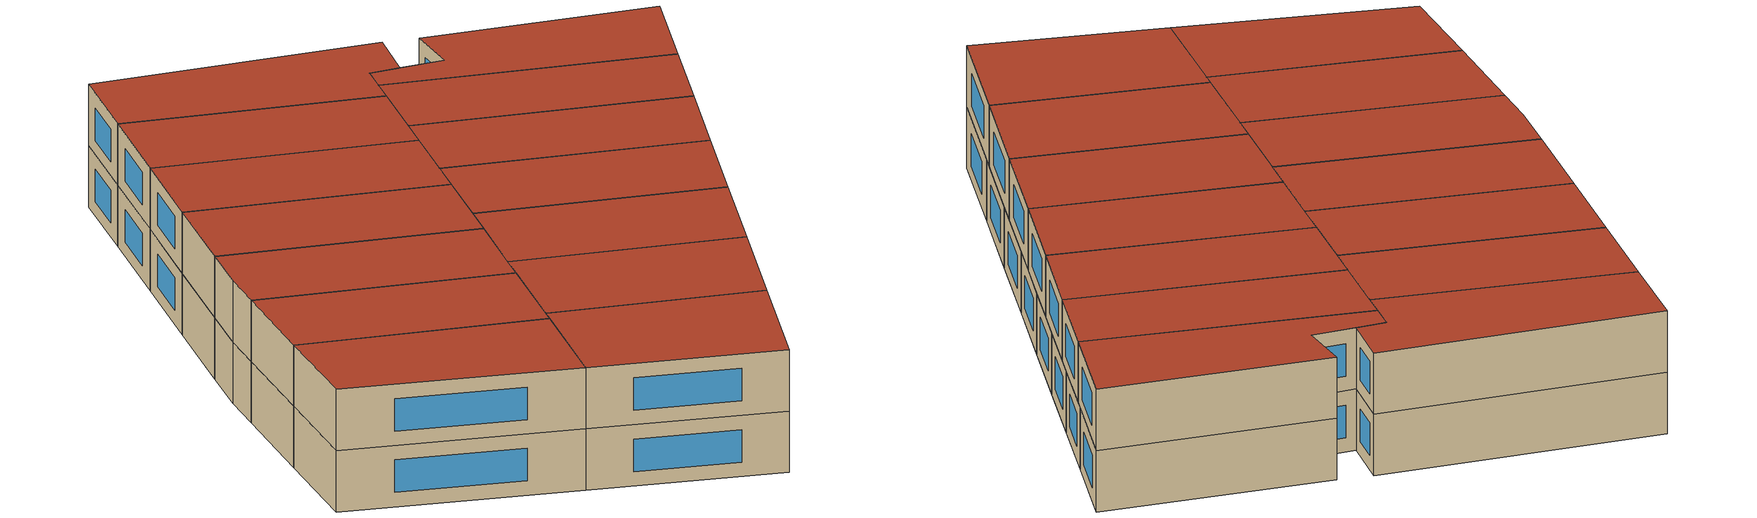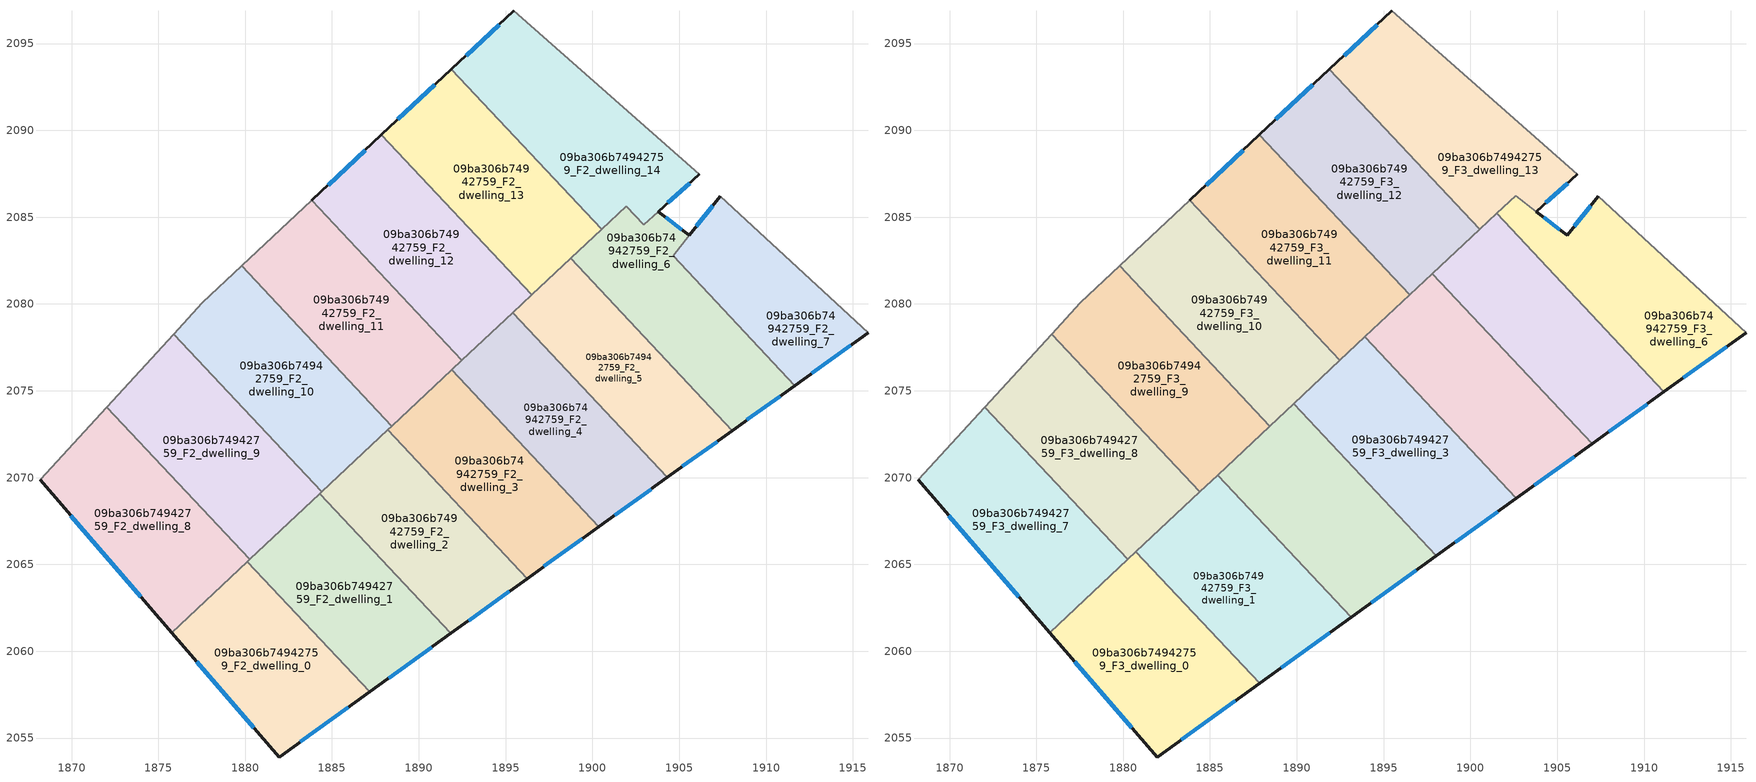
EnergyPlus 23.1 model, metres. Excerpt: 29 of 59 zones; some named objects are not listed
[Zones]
09ba306b74942759_F2_dwelling_0
 floor to 09ba306b74942759_F1_dwelling_0 (EU_floor_Construction): 1880.12,2065.16 1887.16,2057.65 1881.95,2053.9 1875.77,2061.08 z6
 wall outside (EU_wall_Construction): 1875.77,2061.08 1881.95,2053.9 1887.16,2057.65 z6:9
 wall to 09ba306b74942759_F2_dwelling_1 (EU_wall_Construction): 1887.16,2057.65 1880.12,2065.16 z6:9
 wall to 09ba306b74942759_F2_dwelling_8 (EU_wall_Construction): 1880.12,2065.16 1875.77,2061.08 z6:9
 window (EU_Window_Construction): 1883.18,2054.78 1885.94,2056.77 / 1877.22,2059.39 1880.5,2055.58 z6.7:8.3
09ba306b74942759_F2_dwelling_1
 floor to 09ba306b74942759_F1_dwelling_1 (EU_floor_Construction): 1884.3,2069.08 1891.85,2061.03 1887.16,2057.65 1880.12,2065.16 z6
 wall outside (EU_wall_Construction): 1887.16,2057.65 1891.85,2061.03 z6:9
 wall to 09ba306b74942759_F2_dwelling_2 (EU_wall_Construction): 1891.85,2061.03 1884.3,2069.08 z6:9
 wall to 09ba306b74942759_F2_dwelling_9 (EU_wall_Construction): 1884.3,2069.08 1880.25,2065.29 z6:9
 wall to 09ba306b74942759_F2_dwelling_8 (EU_wall_Construction): 1880.26,2065.29 1880.12,2065.16 z6:9
 window (EU_Window_Construction): 1888.26,2058.45 1890.75,2060.24 z6.7:8.3
09ba306b74942759_F2_dwelling_10
 floor to 09ba306b74942759_F1_dwelling_10 (EU_floor_Construction): 1879.8,2082.19 1888.45,2072.97 1884.41,2069.18 1875.89,2078.27 1877.53,2080.06 z6
 wall adiabatic (EU_wall_Construction): 1879.8,2082.19 1877.53,2080.06 1875.89,2078.27 z6:9
 wall to 09ba306b74942759_F2_dwelling_11 (EU_wall_Construction): 1888.45,2072.97 1879.8,2082.19 z6:9
 wall to 09ba306b74942759_F2_dwelling_9 (EU_wall_Construction): 1875.89,2078.27 1884.41,2069.18 z6:9
 wall to 09ba306b74942759_F2_dwelling_2 (EU_wall_Construction): 1884.41,2069.18 1888.21,2072.75 z6:9
 wall to 09ba306b74942759_F2_dwelling_3 (EU_wall_Construction): 1888.21,2072.75 1888.45,2072.97 z6:9
09ba306b74942759_F2_dwelling_11
 floor to 09ba306b74942759_F1_dwelling_11 (EU_floor_Construction): 1883.83,2085.97 1892.47,2076.75 1888.45,2072.97 1879.8,2082.19 z6
 wall to 09ba306b74942759_F2_dwelling_12 (EU_wall_Construction): 1892.47,2076.75 1883.83,2085.97 z6:9
 wall adiabatic (EU_wall_Construction): 1883.83,2085.97 1879.8,2082.19 z6:9
 wall to 09ba306b74942759_F2_dwelling_3 (EU_wall_Construction): 1888.45,2072.97 1891.9,2076.21 z6:9
 wall to 09ba306b74942759_F2_dwelling_4 (EU_wall_Construction): 1891.9,2076.21 1892.47,2076.75 z6:9
09ba306b74942759_F2_dwelling_12
 floor to 09ba306b74942759_F1_dwelling_12 (EU_floor_Construction): 1887.85,2089.74 1896.5,2080.52 1892.47,2076.75 1883.83,2085.97 z6
 wall outside (EU_wall_Construction): 1887.85,2089.74 1883.83,2085.97 z6:9
 wall to 09ba306b74942759_F2_dwelling_13 (EU_wall_Construction): 1896.5,2080.52 1887.85,2089.74 z6:9
 wall to 09ba306b74942759_F2_dwelling_4 (EU_wall_Construction): 1892.47,2076.75 1895.4,2079.5 z6:9
 wall to 09ba306b74942759_F2_dwelling_5 (EU_wall_Construction): 1895.4,2079.5 1896.5,2080.52 z6:9
 window (EU_Window_Construction): 1886.91,2088.86 1884.77,2086.85 z6.7:8.3
09ba306b74942759_F2_dwelling_13
 floor to 09ba306b74942759_F1_dwelling_13 (EU_floor_Construction): 1891.88,2093.52 1900.52,2084.3 1896.5,2080.52 1887.85,2089.74 z6
 wall outside (EU_wall_Construction): 1891.88,2093.52 1887.85,2089.74 z6:9
 wall to 09ba306b74942759_F2_dwelling_14 (EU_wall_Construction): 1900.52,2084.3 1891.88,2093.52 z6:9
 wall to 09ba306b74942759_F2_dwelling_5 (EU_wall_Construction): 1896.5,2080.52 1898.75,2082.64 z6:9
 wall to 09ba306b74942759_F2_dwelling_6 (EU_wall_Construction): 1898.75,2082.64 1900.52,2084.3 z6:9
 window (EU_Window_Construction): 1890.93,2092.63 1888.8,2090.63 z6.7:8.3
09ba306b74942759_F2_dwelling_14
 floor to 09ba306b74942759_F1_dwelling_14 (EU_floor_Construction): 1906.14,2087.46 1902.96,2084.57 1901.96,2085.64 1900.52,2084.3 1891.88,2093.52 1895.47,2096.89 z6
 wall outside (EU_wall_Construction): 1895.47,2096.89 1891.88,2093.52 / 1903.79,2085.33 1906.14,2087.46 z6:9
 wall adiabatic (EU_wall_Construction): 1906.14,2087.46 1895.47,2096.89 z6:9
 wall to 09ba306b74942759_F2_dwelling_6 (EU_wall_Construction): 1900.52,2084.3 1901.96,2085.64 1902.96,2084.57 1903.79,2085.33 z6:9
 window (EU_Window_Construction): 1894.62,2096.1 1892.72,2094.31 / 1904.34,2085.83 1905.59,2086.96 z6.7:8.3
09ba306b74942759_F2_dwelling_2
 floor to 09ba306b74942759_F1_dwelling_2 (EU_floor_Construction): 1888.21,2072.75 1896.23,2064.19 1891.85,2061.03 1884.3,2069.08 z6
 wall outside (EU_wall_Construction): 1891.85,2061.03 1896.23,2064.19 z6:9
 wall to 09ba306b74942759_F2_dwelling_3 (EU_wall_Construction): 1896.23,2064.19 1888.21,2072.75 z6:9
 wall to 09ba306b74942759_F2_dwelling_9 (EU_wall_Construction): 1884.41,2069.18 1884.3,2069.08 z6:9
 window (EU_Window_Construction): 1892.88,2061.77 1895.2,2063.45 z6.7:8.3
09ba306b74942759_F2_dwelling_3
 floor to 09ba306b74942759_F1_dwelling_3 (EU_floor_Construction): 1891.9,2076.21 1900.37,2067.17 1896.23,2064.19 1888.21,2072.75 z6
 wall outside (EU_wall_Construction): 1896.23,2064.19 1900.37,2067.17 z6:9
 wall to 09ba306b74942759_F2_dwelling_4 (EU_wall_Construction): 1900.37,2067.17 1891.9,2076.21 z6:9
 window (EU_Window_Construction): 1897.2,2064.89 1899.4,2066.47 z6.7:8.3
 ceiling adiabatic (EU_roof_Construction): 1900.37,2067.17 1891.9,2076.21 1889.81,2074.25 1898.03,2065.49 z9
09ba306b74942759_F2_dwelling_4
 floor to 09ba306b74942759_F1_dwelling_4 (EU_floor_Construction): 1895.4,2079.5 1904.3,2070.01 1900.37,2067.17 1891.9,2076.21 z6
 wall outside (EU_wall_Construction): 1900.37,2067.17 1904.3,2070.01 z6:9
 wall to 09ba306b74942759_F2_dwelling_5 (EU_wall_Construction): 1904.3,2070.01 1895.4,2079.5 z6:9
 window (EU_Window_Construction): 1901.3,2067.84 1903.38,2069.34 z6.7:8.3
 ceiling adiabatic (EU_roof_Construction): 1902.64,2068.81 1893.92,2078.11 1891.9,2076.21 1900.37,2067.17 z9
09ba306b74942759_F2_dwelling_5
 floor to 09ba306b74942759_F1_dwelling_5 (EU_floor_Construction): 1898.75,2082.63 1908.06,2072.71 1904.3,2070.01 1895.4,2079.5 z6
 wall outside (EU_wall_Construction): 1904.3,2070.01 1908.06,2072.71 z6:9
 wall to 09ba306b74942759_F2_dwelling_6 (EU_wall_Construction): 1908.06,2072.71 1898.75,2082.63 z6:9
 window (EU_Window_Construction): 1905.19,2070.64 1907.18,2072.08 z6.7:8.3
09ba306b74942759_F2_dwelling_6
 floor to 09ba306b74942759_F1_dwelling_6 (EU_floor_Construction): 1905.58,2083.95 1904.64,2082.78 1911.65,2075.3 1908.06,2072.71 1898.75,2082.63 1901.96,2085.64 1902.96,2084.57 1903.79,2085.33 z6
 wall outside (EU_wall_Construction): 1905.58,2083.95 1903.79,2085.33 / 1908.06,2072.71 1911.65,2075.3 z6:9
 wall to 09ba306b74942759_F2_dwelling_7 (EU_wall_Construction): 1904.64,2082.78 1905.58,2083.95 / 1911.65,2075.3 1904.65,2082.77 z6:9
 window (EU_Window_Construction): 1905.16,2084.27 1904.21,2085 / 1908.9,2073.32 1910.81,2074.69 z6.7:8.3
09ba306b74942759_F2_dwelling_7
 floor to 09ba306b74942759_F1_dwelling_7 (EU_floor_Construction): 1915.87,2078.34 1911.65,2075.3 1904.65,2082.77 1907.36,2086.19 z6
 wall outside (EU_wall_Construction): 1911.65,2075.3 1915.87,2078.34 / 1907.36,2086.19 1905.57,2083.95 z6:9
 wall adiabatic (EU_wall_Construction): 1915.87,2078.34 1907.36,2086.19 z6:9
 window (EU_Window_Construction): 1912.64,2076.02 1914.88,2077.63 / 1906.94,2085.67 1905.99,2084.48 z6.7:8.3
09ba306b74942759_F2_dwelling_8
 floor to 09ba306b74942759_F1_dwelling_8 (EU_floor_Construction): 1872.02,2074.06 1880.26,2065.29 1875.77,2061.08 1868.18,2069.89 z6
 wall outside (EU_wall_Construction): 1868.18,2069.89 1875.77,2061.08 z6:9
 wall to 09ba306b74942759_F2_dwelling_9 (EU_wall_Construction): 1880.26,2065.29 1872.02,2074.06 z6:9
 wall adiabatic (EU_wall_Construction): 1872.02,2074.06 1868.18,2069.89 z6:9
 window (EU_Window_Construction): 1869.97,2067.82 1873.99,2063.15 z6.7:8.3
09ba306b74942759_F2_dwelling_9
 floor to 09ba306b74942759_F1_dwelling_9 (EU_floor_Construction): 1875.89,2078.27 1884.41,2069.18 1880.26,2065.29 1872.02,2074.06 z6
 wall adiabatic (EU_wall_Construction): 1875.89,2078.27 1872.02,2074.06 z6:9
09ba306b74942759_F3_dwelling_0
 floor to 09ba306b74942759_F2_dwelling_0 (EU_floor_Construction): 1880.12,2065.16 1887.16,2057.65 1881.95,2053.9 1875.77,2061.08 z9
 floor to 09ba306b74942759_F2_dwelling_1 (EU_floor_Construction): 1880.74,2065.74 1887.85,2058.15 1887.16,2057.65 1880.12,2065.16 z9
 wall outside (EU_wall_Construction): 1875.77,2061.08 1881.95,2053.9 1887.85,2058.15 z9:12
 wall to 09ba306b74942759_F3_dwelling_1 (EU_wall_Construction): 1887.85,2058.15 1880.74,2065.74 z9:12
 wall to 09ba306b74942759_F3_dwelling_7 (EU_wall_Construction): 1880.26,2065.29 1875.77,2061.08 z9:12
 wall to 09ba306b74942759_F3_dwelling_8 (EU_wall_Construction): 1880.74,2065.74 1880.26,2065.29 z9:12
 window (EU_Window_Construction): 1883.34,2054.9 1886.47,2057.15 / 1877.22,2059.39 1880.5,2055.58 z9.7:11.3
 roof outside (EU_roof_Construction): 1887.85,2058.15 1880.74,2065.74 1875.77,2061.08 1881.95,2053.9 z12
09ba306b74942759_F3_dwelling_1
 floor to 09ba306b74942759_F2_dwelling_1 (EU_floor_Construction): 1884.3,2069.08 1891.85,2061.03 1887.85,2058.15 1880.74,2065.74 z9
 floor to 09ba306b74942759_F2_dwelling_2 (EU_floor_Construction): 1885.44,2070.15 1893.13,2061.95 1891.85,2061.03 1884.3,2069.08 z9
 wall outside (EU_wall_Construction): 1887.85,2058.15 1893.13,2061.95 z9:12
 wall to 09ba306b74942759_F3_dwelling_2 (EU_wall_Construction): 1893.13,2061.95 1885.44,2070.15 z9:12
 wall to 09ba306b74942759_F3_dwelling_8 (EU_wall_Construction): 1884.41,2069.18 1880.74,2065.74 z9:12
 wall to 09ba306b74942759_F3_dwelling_9 (EU_wall_Construction): 1885.44,2070.15 1884.41,2069.18 z9:12
 window (EU_Window_Construction): 1889.09,2059.04 1891.89,2061.06 z9.7:11.3
 roof outside (EU_roof_Construction): 1893.13,2061.95 1885.44,2070.15 1880.74,2065.74 1887.85,2058.15 z12
09ba306b74942759_F3_dwelling_10
 floor to 09ba306b74942759_F2_dwelling_11 (EU_floor_Construction): 1883.83,2085.97 1892.47,2076.75 1888.45,2072.97 1879.8,2082.19 z9
 wall to 09ba306b74942759_F3_dwelling_11 (EU_wall_Construction): 1892.47,2076.75 1883.83,2085.97 z9:12
 wall to 09ba306b74942759_F3_dwelling_9 (EU_wall_Construction): 1879.8,2082.19 1888.45,2072.97 z9:12
 wall adiabatic (EU_wall_Construction): 1883.83,2085.97 1879.8,2082.19 z9:12
 wall to 09ba306b74942759_F3_dwelling_3 (EU_wall_Construction): 1889.81,2074.25 1892.47,2076.75 z9:12
 wall to 09ba306b74942759_F3_dwelling_2 (EU_wall_Construction): 1888.45,2072.97 1889.81,2074.25 z9:12
 roof outside (EU_roof_Construction): 1892.47,2076.75 1883.83,2085.97 1879.8,2082.19 1888.45,2072.97 z12
09ba306b74942759_F3_dwelling_11
 floor to 09ba306b74942759_F2_dwelling_12 (EU_floor_Construction): 1887.85,2089.74 1896.5,2080.52 1892.47,2076.75 1883.83,2085.97 z9
 wall outside (EU_wall_Construction): 1887.85,2089.74 1883.83,2085.97 z9:12
 wall to 09ba306b74942759_F3_dwelling_12 (EU_wall_Construction): 1896.5,2080.52 1887.85,2089.74 z9:12
 wall to 09ba306b74942759_F3_dwelling_4 (EU_wall_Construction): 1893.92,2078.11 1896.5,2080.52 z9:12
 wall to 09ba306b74942759_F3_dwelling_3 (EU_wall_Construction): 1892.47,2076.75 1893.92,2078.11 z9:12
 window (EU_Window_Construction): 1886.91,2088.86 1884.77,2086.85 z9.7:11.3
 roof outside (EU_roof_Construction): 1896.5,2080.52 1887.85,2089.74 1883.83,2085.97 1892.47,2076.75 z12
09ba306b74942759_F3_dwelling_12
 floor to 09ba306b74942759_F2_dwelling_13 (EU_floor_Construction): 1891.88,2093.52 1900.52,2084.3 1896.5,2080.52 1887.85,2089.74 z9
 wall outside (EU_wall_Construction): 1891.88,2093.52 1887.85,2089.74 z9:12
 wall to 09ba306b74942759_F3_dwelling_13 (EU_wall_Construction): 1900.52,2084.3 1891.88,2093.52 z9:12
 wall to 09ba306b74942759_F3_dwelling_5 (EU_wall_Construction): 1897.81,2081.75 1900.52,2084.3 z9:12
 wall to 09ba306b74942759_F3_dwelling_4 (EU_wall_Construction): 1896.5,2080.52 1897.81,2081.75 z9:12
 window (EU_Window_Construction): 1890.93,2092.63 1888.8,2090.63 z9.7:11.3
 roof outside (EU_roof_Construction): 1900.52,2084.3 1891.88,2093.52 1887.85,2089.74 1896.5,2080.52 z12
09ba306b74942759_F3_dwelling_13
 floor to 09ba306b74942759_F2_dwelling_14 (EU_floor_Construction): 1906.14,2087.46 1903.79,2085.33 1902.6,2086.25 1900.52,2084.3 1891.88,2093.52 1895.47,2096.89 z9
 wall outside (EU_wall_Construction): 1895.47,2096.89 1891.88,2093.52 / 1903.79,2085.33 1906.14,2087.46 z9:12
 wall to 09ba306b74942759_F3_dwelling_6 (EU_wall_Construction): 1902.6,2086.25 1903.79,2085.33 / 1901.51,2085.22 1902.6,2086.24 z9:12
 wall adiabatic (EU_wall_Construction): 1906.14,2087.46 1895.47,2096.89 z9:12
 wall to 09ba306b74942759_F3_dwelling_5 (EU_wall_Construction): 1900.52,2084.3 1901.51,2085.22 z9:12
 window (EU_Window_Construction): 1894.62,2096.1 1892.72,2094.31 / 1904.35,2085.83 1905.59,2086.96 z9.7:11.3
 roof outside (EU_roof_Construction): 1903.79,2085.33 1906.14,2087.46 1895.47,2096.89 1891.88,2093.52 1900.52,2084.3 1902.6,2086.25 z12
09ba306b74942759_F3_dwelling_2
 floor to 09ba306b74942759_F2_dwelling_2 (EU_floor_Construction): 1888.21,2072.75 1896.23,2064.19 1893.13,2061.95 1885.44,2070.15 z9
 floor to 09ba306b74942759_F2_dwelling_3 (EU_floor_Construction): 1889.81,2074.25 1898.03,2065.49 1896.23,2064.19 1888.21,2072.75 z9
 wall outside (EU_wall_Construction): 1893.13,2061.95 1898.03,2065.49 z9:12
 wall to 09ba306b74942759_F3_dwelling_3 (EU_wall_Construction): 1898.03,2065.49 1889.81,2074.25 z9:12
 wall to 09ba306b74942759_F3_dwelling_9 (EU_wall_Construction): 1888.45,2072.97 1885.44,2070.15 z9:12
 window (EU_Window_Construction): 1894.28,2062.78 1896.88,2064.66 z9.7:11.3
 roof outside (EU_roof_Construction): 1898.03,2065.49 1889.81,2074.25 1885.44,2070.15 1893.13,2061.95 z12
09ba306b74942759_F3_dwelling_3
 floor adiabatic (EU_floor_Construction): 1893.92,2078.11 1902.64,2068.81 1898.03,2065.49 1889.81,2074.25 z9
 wall outside (EU_wall_Construction): 1898.03,2065.49 1902.64,2068.81 z9:12
 wall to 09ba306b74942759_F3_dwelling_4 (EU_wall_Construction): 1902.64,2068.81 1893.92,2078.11 z9:12
 window (EU_Window_Construction): 1899.12,2066.27 1901.56,2068.03 z9.7:11.3
 roof outside (EU_roof_Construction): 1902.64,2068.81 1893.92,2078.11 1889.81,2074.25 1898.03,2065.49 z12
09ba306b74942759_F3_dwelling_4
 floor to 09ba306b74942759_F2_dwelling_4 (EU_floor_Construction): 1895.4,2079.5 1904.3,2070.01 1902.64,2068.81 1893.92,2078.11 z9
 floor to 09ba306b74942759_F2_dwelling_5 (EU_floor_Construction): 1897.81,2081.75 1907,2071.95 1904.3,2070.01 1895.4,2079.5 z9
 wall outside (EU_wall_Construction): 1902.64,2068.81 1907,2071.95 z9:12
 wall to 09ba306b74942759_F3_dwelling_5 (EU_wall_Construction): 1907,2071.95 1897.81,2081.75 z9:12
 window (EU_Window_Construction): 1903.67,2069.55 1905.98,2071.21 z9.7:11.3
 roof outside (EU_roof_Construction): 1907,2071.95 1897.81,2081.75 1893.92,2078.11 1902.64,2068.81 z12
09ba306b74942759_F3_dwelling_5
 floor to 09ba306b74942759_F2_dwelling_5 (EU_floor_Construction): 1898.75,2082.63 1908.06,2072.71 1907,2071.95 1897.81,2081.75 z9
 floor to 09ba306b74942759_F2_dwelling_6 (EU_floor_Construction): 1901.51,2085.22 1911.15,2074.94 1908.06,2072.71 1898.75,2082.63 z9
 wall outside (EU_wall_Construction): 1907,2071.95 1911.15,2074.94 z9:12
 wall to 09ba306b74942759_F3_dwelling_6 (EU_wall_Construction): 1911.15,2074.94 1901.51,2085.22 z9:12
 window (EU_Window_Construction): 1907.98,2072.65 1910.17,2074.24 z9.7:11.3
 roof outside (EU_roof_Construction): 1911.15,2074.94 1901.51,2085.22 1897.81,2081.75 1907,2071.95 z12
09ba306b74942759_F3_dwelling_6
 floor to 09ba306b74942759_F2_dwelling_6 (EU_floor_Construction): 1905.58,2083.95 1904.64,2082.78 1911.65,2075.3 1911.15,2074.94 1901.51,2085.22 1901.96,2085.64 1902.96,2084.57 1903.79,2085.32 z9
 floor to 09ba306b74942759_F2_dwelling_7 (EU_floor_Construction): 1915.87,2078.34 1911.65,2075.3 1904.64,2082.78 1907.36,2086.19 z9
 floor to 09ba306b74942759_F2_dwelling_14 (EU_floor_Construction): 1903.79,2085.32 1902.96,2084.57 1901.96,2085.64 1902.6,2086.24 z9
 wall outside (EU_wall_Construction): 1907.36,2086.19 1905.58,2083.95 1903.8,2085.32 / 1911.15,2074.94 1915.87,2078.34 z9:12
 wall adiabatic (EU_wall_Construction): 1915.87,2078.34 1907.36,2086.19 z9:12
 window (EU_Window_Construction): 1905.16,2084.27 1904.21,2085 / 1906.94,2085.67 1905.99,2084.48 / 1912.26,2075.74 1914.76,2077.54 z9.7:11.3
 roof outside (EU_roof_Construction): 1915.87,2078.34 1907.36,2086.19 1905.58,2083.95 1902.6,2086.25 1901.51,2085.22 1911.15,2074.94 z12
09ba306b74942759_F3_dwelling_7
 floor to 09ba306b74942759_F2_dwelling_8 (EU_floor_Construction): 1872.02,2074.06 1880.26,2065.29 1875.77,2061.08 1868.18,2069.89 z9
 wall outside (EU_wall_Construction): 1868.18,2069.89 1875.77,2061.08 z9:12
 wall to 09ba306b74942759_F3_dwelling_8 (EU_wall_Construction): 1880.26,2065.29 1872.02,2074.06 z9:12
 wall adiabatic (EU_wall_Construction): 1872.02,2074.06 1868.18,2069.89 z9:12
 window (EU_Window_Construction): 1869.97,2067.82 1873.99,2063.15 z9.7:11.3
 roof outside (EU_roof_Construction): 1880.26,2065.29 1872.02,2074.06 1868.18,2069.89 1875.77,2061.08 z12
09ba306b74942759_F3_dwelling_8
 floor to 09ba306b74942759_F2_dwelling_9 (EU_floor_Construction): 1875.89,2078.27 1884.41,2069.18 1880.26,2065.29 1872.02,2074.06 z9
 wall to 09ba306b74942759_F3_dwelling_9 (EU_wall_Construction): 1884.41,2069.18 1875.89,2078.27 z9:12
 wall adiabatic (EU_wall_Construction): 1875.89,2078.27 1872.02,2074.06 z9:12
 roof outside (EU_roof_Construction): 1884.41,2069.18 1875.89,2078.27 1872.02,2074.06 1880.26,2065.29 z12
09ba306b74942759_F3_dwelling_9
 floor to 09ba306b74942759_F2_dwelling_10 (EU_floor_Construction): 1879.8,2082.19 1888.45,2072.97 1884.41,2069.18 1875.89,2078.27 1877.53,2080.06 z9
 wall adiabatic (EU_wall_Construction): 1879.8,2082.19 1877.53,2080.06 1875.89,2078.27 z9:12
 roof outside (EU_roof_Construction): 1888.45,2072.97 1879.8,2082.19 1877.53,2080.06 1875.89,2078.27 1884.41,2069.18 z12
[Building]
EU S2 Campaign: North Axis=0; Terrain=City; Solar Distribution=FullExterior
[Site:Location]
Budapest.Ferenc.Liszt.Intl.AP: Latitude=47.437; Longitude=19.256; Time Zone=1; Elevation=185
[SizingPeriod:WeatherFileDays]
AnnualSizingPeriod: Begin Month=1; Begin Day of Month=1; End Month=12; End Day of Month=31; Day of Week for Start Day=Monday; Use Weather File Daylight Saving Period=No; Use Weather File Rain and Snow Indicators=No
[MATERIAL]
EU_InternalMass_Material: Roughness=MediumRough; Thickness=0.1; Conductivity=1; Density=1800; Specific Heat=900; Thermal Absorptance=0.9; Solar Absorptance=0.7; Visible Absorptance=0.7
[MATERIAL:NOMASS] Roughness=MediumRough; Thermal Absorptance=0.9; Solar Absorptance=0.7; Visible Absorptance=0.7
Name | Thermal Resistance
EU_wall_NoMass | 0.832559
EU_roof_NoMass | 1.39638
EU_floor_NoMass | 0.872794
[WINDOWMATERIAL:SIMPLEGLAZINGSYSTEM]
EU_Window_SimpleGlazing: UFactor=2.79869; Solar Heat Gain Coefficient=0.75; Visible Transmittance=0.75
[CONSTRUCTION]
EU_wall_Construction: EU_wall_NoMass
EU_roof_Construction: EU_roof_NoMass
EU_floor_Construction: EU_floor_NoMass
EU_Window_Construction: EU_Window_SimpleGlazing
EU_InternalMass_Construction: EU_InternalMass_Material
[ZONE] Type=1; Multiplier=1; Ceiling Height=autocalculate; Floor Area=autocalculate; Part of Total Floor Area=Yes
Name | Volume
09ba306b74942759_F2_dwelling_0; 09ba306b74942759_F2_dwelling_2; 09ba306b74942759_F2_dwelling_5 | 183.118
09ba306b74942759_F3_dwelling_0 | 209.267
09ba306b74942759_F2_dwelling_1 | 183.135
09ba306b74942759_F3_dwelling_1; 09ba306b74942759_F3_dwelling_5 | 209.286
09ba306b74942759_F2_dwelling_10; 09ba306b74942759_F3_dwelling_9 | 209.291
09ba306b74942759_F3_dwelling_10; 09ba306b74942759_F2_dwelling_11 | 209.274
09ba306b74942759_F3_dwelling_11; 09ba306b74942759_F2_dwelling_12 | 209.253
09ba306b74942759_F3_dwelling_12; 09ba306b74942759_F2_dwelling_13 | 209.301
09ba306b74942759_F3_dwelling_13 | 223.879
09ba306b74942759_F2_dwelling_14 | 228.327
09ba306b74942759_F3_dwelling_2 | 209.25
09ba306b74942759_F2_dwelling_3 | 183.12
09ba306b74942759_F3_dwelling_3 | 209.313
09ba306b74942759_F2_dwelling_4 | 183.099
09ba306b74942759_F3_dwelling_4 | 209.276
09ba306b74942759_F2_dwelling_6 | 192.338
09ba306b74942759_F3_dwelling_6 | 194.625
09ba306b74942759_F2_dwelling_7 | 154.833
09ba306b74942759_F3_dwelling_7; 09ba306b74942759_F2_dwelling_8 | 209.264
09ba306b74942759_F3_dwelling_8; 09ba306b74942759_F2_dwelling_9 | 209.287
[INTERNALMASS] Construction=EU_InternalMass_Construction
Name | Zone or ZoneList | Surface Area
09ba306b74942759_F2_dwelling_0_EU_InternalMass | 09ba306b74942759_F2_dwelling_0 | 61.0393
09ba306b74942759_F2_dwelling_1_EU_InternalMass | 09ba306b74942759_F2_dwelling_1 | 61.045
09ba306b74942759_F2_dwelling_2_EU_InternalMass | 09ba306b74942759_F2_dwelling_2 | 61.0393
09ba306b74942759_F2_dwelling_3_EU_InternalMass | 09ba306b74942759_F2_dwelling_3 | 61.0398
09ba306b74942759_F2_dwelling_4_EU_InternalMass | 09ba306b74942759_F2_dwelling_4 | 61.0332
09ba306b74942759_F2_dwelling_5_EU_InternalMass | 09ba306b74942759_F2_dwelling_5 | 61.0394
09ba306b74942759_F2_dwelling_6_EU_InternalMass | 09ba306b74942759_F2_dwelling_6 | 64.1127
09ba306b74942759_F2_dwelling_7_EU_InternalMass | 09ba306b74942759_F2_dwelling_7 | 51.6209
09ba306b74942759_F2_dwelling_8_EU_InternalMass | 09ba306b74942759_F2_dwelling_8 | 69.7547
09ba306b74942759_F2_dwelling_9_EU_InternalMass | 09ba306b74942759_F2_dwelling_9 | 69.7625
09ba306b74942759_F2_dwelling_10_EU_InternalMass | 09ba306b74942759_F2_dwelling_10 | 69.7636
09ba306b74942759_F2_dwelling_11_EU_InternalMass | 09ba306b74942759_F2_dwelling_11 | 69.7577
09ba306b74942759_F2_dwelling_12_EU_InternalMass | 09ba306b74942759_F2_dwelling_12 | 69.7512
09ba306b74942759_F2_dwelling_13_EU_InternalMass | 09ba306b74942759_F2_dwelling_13 | 69.7668
09ba306b74942759_F2_dwelling_14_EU_InternalMass | 09ba306b74942759_F2_dwelling_14 | 76.1144
09ba306b74942759_F3_dwelling_0_EU_InternalMass | 09ba306b74942759_F3_dwelling_0 | 69.7556
09ba306b74942759_F3_dwelling_1_EU_InternalMass | 09ba306b74942759_F3_dwelling_1 | 69.762
09ba306b74942759_F3_dwelling_2_EU_InternalMass | 09ba306b74942759_F3_dwelling_2 | 69.7501
09ba306b74942759_F3_dwelling_3_EU_InternalMass | 09ba306b74942759_F3_dwelling_3 | 69.7712
09ba306b74942759_F3_dwelling_4_EU_InternalMass | 09ba306b74942759_F3_dwelling_4 | 69.7586
09ba306b74942759_F3_dwelling_5_EU_InternalMass | 09ba306b74942759_F3_dwelling_5 | 69.762
09ba306b74942759_F3_dwelling_6_EU_InternalMass | 09ba306b74942759_F3_dwelling_6 | 64.8855
09ba306b74942759_F3_dwelling_7_EU_InternalMass | 09ba306b74942759_F3_dwelling_7 | 69.7547
09ba306b74942759_F3_dwelling_8_EU_InternalMass | 09ba306b74942759_F3_dwelling_8 | 69.7625
09ba306b74942759_F3_dwelling_9_EU_InternalMass | 09ba306b74942759_F3_dwelling_9 | 69.7636
09ba306b74942759_F3_dwelling_10_EU_InternalMass | 09ba306b74942759_F3_dwelling_10 | 69.7577
09ba306b74942759_F3_dwelling_11_EU_InternalMass | 09ba306b74942759_F3_dwelling_11 | 69.7512
09ba306b74942759_F3_dwelling_12_EU_InternalMass | 09ba306b74942759_F3_dwelling_12 | 69.7668
09ba306b74942759_F3_dwelling_13_EU_InternalMass | 09ba306b74942759_F3_dwelling_13 | 74.6299
[OTHEREQUIPMENT] Fuel Type=Electricity; Design Level Calculation Method=Watts/Area; Power per Zone Floor Area=1; Fraction Latent=0; Fraction Radiant=0; Fraction Lost=0; Carbon Dioxide Generation Rate=0; EndUse Subcategory=EU_Step8_InternalGains
Name | Zone or ZoneList or Space or SpaceList | Schedule
EU_Step8_InternalGain_09ba306b74942759_F2_dwelling_0_f000 | 09ba306b74942759_F2_dwelling_0 | EU_Step8_GainSchedule_09ba306b74942759_F2_dwelling_0_f000
EU_Step8_InternalGain_09ba306b74942759_F2_dwelling_1_f000 | 09ba306b74942759_F2_dwelling_1 | EU_Step8_GainSchedule_09ba306b74942759_F2_dwelling_1_f000
EU_Step8_InternalGain_09ba306b74942759_F2_dwelling_2_f000 | 09ba306b74942759_F2_dwelling_2 | EU_Step8_GainSchedule_09ba306b74942759_F2_dwelling_2_f000
EU_Step8_InternalGain_09ba306b74942759_F2_dwelling_3_f000 | 09ba306b74942759_F2_dwelling_3 | EU_Step8_GainSchedule_09ba306b74942759_F2_dwelling_3_f000
EU_Step8_InternalGain_09ba306b74942759_F2_dwelling_4_f000 | 09ba306b74942759_F2_dwelling_4 | EU_Step8_GainSchedule_09ba306b74942759_F2_dwelling_4_f000
EU_Step8_InternalGain_09ba306b74942759_F2_dwelling_5_f000 | 09ba306b74942759_F2_dwelling_5 | EU_Step8_GainSchedule_09ba306b74942759_F2_dwelling_5_f000
EU_Step8_InternalGain_09ba306b74942759_F2_dwelling_6_f000 | 09ba306b74942759_F2_dwelling_6 | EU_Step8_GainSchedule_09ba306b74942759_F2_dwelling_6_f000
EU_Step8_InternalGain_09ba306b74942759_F2_dwelling_7_f000 | 09ba306b74942759_F2_dwelling_7 | EU_Step8_GainSchedule_09ba306b74942759_F2_dwelling_7_f000
EU_Step8_InternalGain_09ba306b74942759_F2_dwelling_8_f000 | 09ba306b74942759_F2_dwelling_8 | EU_Step8_GainSchedule_09ba306b74942759_F2_dwelling_8_f000
EU_Step8_InternalGain_09ba306b74942759_F2_dwelling_9_f000 | 09ba306b74942759_F2_dwelling_9 | EU_Step8_GainSchedule_09ba306b74942759_F2_dwelling_9_f000
EU_Step8_InternalGain_09ba306b74942759_F2_dwelling_10_f000 | 09ba306b74942759_F2_dwelling_10 | EU_Step8_GainSchedule_09ba306b74942759_F2_dwelling_10_f000
EU_Step8_InternalGain_09ba306b74942759_F2_dwelling_11_f000 | 09ba306b74942759_F2_dwelling_11 | EU_Step8_GainSchedule_09ba306b74942759_F2_dwelling_11_f000
EU_Step8_InternalGain_09ba306b74942759_F2_dwelling_12_f000 | 09ba306b74942759_F2_dwelling_12 | EU_Step8_GainSchedule_09ba306b74942759_F2_dwelling_12_f000
EU_Step8_InternalGain_09ba306b74942759_F2_dwelling_13_f000 | 09ba306b74942759_F2_dwelling_13 | EU_Step8_GainSchedule_09ba306b74942759_F2_dwelling_13_f000
EU_Step8_InternalGain_09ba306b74942759_F2_dwelling_14_f000 | 09ba306b74942759_F2_dwelling_14 | EU_Step8_GainSchedule_09ba306b74942759_F2_dwelling_14_f000
EU_Step8_InternalGain_09ba306b74942759_F3_dwelling_0_f000 | 09ba306b74942759_F3_dwelling_0 | EU_Step8_GainSchedule_09ba306b74942759_F3_dwelling_0_f000
EU_Step8_InternalGain_09ba306b74942759_F3_dwelling_1_f000 | 09ba306b74942759_F3_dwelling_1 | EU_Step8_GainSchedule_09ba306b74942759_F3_dwelling_1_f000
EU_Step8_InternalGain_09ba306b74942759_F3_dwelling_2_f000 | 09ba306b74942759_F3_dwelling_2 | EU_Step8_GainSchedule_09ba306b74942759_F3_dwelling_2_f000
EU_Step8_InternalGain_09ba306b74942759_F3_dwelling_3_f000 | 09ba306b74942759_F3_dwelling_3 | EU_Step8_GainSchedule_09ba306b74942759_F3_dwelling_3_f000
EU_Step8_InternalGain_09ba306b74942759_F3_dwelling_4_f000 | 09ba306b74942759_F3_dwelling_4 | EU_Step8_GainSchedule_09ba306b74942759_F3_dwelling_4_f000
EU_Step8_InternalGain_09ba306b74942759_F3_dwelling_5_f000 | 09ba306b74942759_F3_dwelling_5 | EU_Step8_GainSchedule_09ba306b74942759_F3_dwelling_5_f000
EU_Step8_InternalGain_09ba306b74942759_F3_dwelling_6_f000 | 09ba306b74942759_F3_dwelling_6 | EU_Step8_GainSchedule_09ba306b74942759_F3_dwelling_6_f000
EU_Step8_InternalGain_09ba306b74942759_F3_dwelling_7_f000 | 09ba306b74942759_F3_dwelling_7 | EU_Step8_GainSchedule_09ba306b74942759_F3_dwelling_7_f000
EU_Step8_InternalGain_09ba306b74942759_F3_dwelling_8_f000 | 09ba306b74942759_F3_dwelling_8 | EU_Step8_GainSchedule_09ba306b74942759_F3_dwelling_8_f000
EU_Step8_InternalGain_09ba306b74942759_F3_dwelling_9_f000 | 09ba306b74942759_F3_dwelling_9 | EU_Step8_GainSchedule_09ba306b74942759_F3_dwelling_9_f000
EU_Step8_InternalGain_09ba306b74942759_F3_dwelling_10_f000 | 09ba306b74942759_F3_dwelling_10 | EU_Step8_GainSchedule_09ba306b74942759_F3_dwelling_10_f000
EU_Step8_InternalGain_09ba306b74942759_F3_dwelling_11_f000 | 09ba306b74942759_F3_dwelling_11 | EU_Step8_GainSchedule_09ba306b74942759_F3_dwelling_11_f000
EU_Step8_InternalGain_09ba306b74942759_F3_dwelling_12_f000 | 09ba306b74942759_F3_dwelling_12 | EU_Step8_GainSchedule_09ba306b74942759_F3_dwelling_12_f000
EU_Step8_InternalGain_09ba306b74942759_F3_dwelling_13_f000 | 09ba306b74942759_F3_dwelling_13 | EU_Step8_GainSchedule_09ba306b74942759_F3_dwelling_13_f000
[ZONEVENTILATION:DESIGNFLOWRATE] Schedule=EU_AlwaysOn; Design Flow Rate Calculation Method=AirChanges/Hour; Air Changes per Hour=0.475469; Ventilation Type=Natural; Fan Pressure Rise=0; Fan Total Efficiency=1; Constant Term Coefficient=1; Temperature Term Coefficient=0; Velocity Term Coefficient=0; Velocity Squared Term Coefficient=0; Minimum Indoor Temperature=-100; Maximum Indoor Temperature=100; Delta Temperature=-100; Minimum Outdoor Temperature=-100; Maximum Outdoor Temperature=100; Maximum Wind Speed=40
Name | Zone or ZoneList or Space or SpaceList
EU_ConstantAir_09ba306b74942759_F2_dwelling_0 | 09ba306b74942759_F2_dwelling_0
EU_ConstantAir_09ba306b74942759_F2_dwelling_1 | 09ba306b74942759_F2_dwelling_1
EU_ConstantAir_09ba306b74942759_F2_dwelling_2 | 09ba306b74942759_F2_dwelling_2
EU_ConstantAir_09ba306b74942759_F2_dwelling_3 | 09ba306b74942759_F2_dwelling_3
EU_ConstantAir_09ba306b74942759_F2_dwelling_4 | 09ba306b74942759_F2_dwelling_4
EU_ConstantAir_09ba306b74942759_F2_dwelling_5 | 09ba306b74942759_F2_dwelling_5
EU_ConstantAir_09ba306b74942759_F2_dwelling_6 | 09ba306b74942759_F2_dwelling_6
EU_ConstantAir_09ba306b74942759_F2_dwelling_7 | 09ba306b74942759_F2_dwelling_7
EU_ConstantAir_09ba306b74942759_F2_dwelling_8 | 09ba306b74942759_F2_dwelling_8
EU_ConstantAir_09ba306b74942759_F2_dwelling_9 | 09ba306b74942759_F2_dwelling_9
EU_ConstantAir_09ba306b74942759_F2_dwelling_10 | 09ba306b74942759_F2_dwelling_10
EU_ConstantAir_09ba306b74942759_F2_dwelling_11 | 09ba306b74942759_F2_dwelling_11
EU_ConstantAir_09ba306b74942759_F2_dwelling_12 | 09ba306b74942759_F2_dwelling_12
EU_ConstantAir_09ba306b74942759_F2_dwelling_13 | 09ba306b74942759_F2_dwelling_13
EU_ConstantAir_09ba306b74942759_F2_dwelling_14 | 09ba306b74942759_F2_dwelling_14
EU_ConstantAir_09ba306b74942759_F3_dwelling_0 | 09ba306b74942759_F3_dwelling_0
EU_ConstantAir_09ba306b74942759_F3_dwelling_1 | 09ba306b74942759_F3_dwelling_1
EU_ConstantAir_09ba306b74942759_F3_dwelling_2 | 09ba306b74942759_F3_dwelling_2
EU_ConstantAir_09ba306b74942759_F3_dwelling_3 | 09ba306b74942759_F3_dwelling_3
EU_ConstantAir_09ba306b74942759_F3_dwelling_4 | 09ba306b74942759_F3_dwelling_4
EU_ConstantAir_09ba306b74942759_F3_dwelling_5 | 09ba306b74942759_F3_dwelling_5
EU_ConstantAir_09ba306b74942759_F3_dwelling_6 | 09ba306b74942759_F3_dwelling_6
EU_ConstantAir_09ba306b74942759_F3_dwelling_7 | 09ba306b74942759_F3_dwelling_7
EU_ConstantAir_09ba306b74942759_F3_dwelling_8 | 09ba306b74942759_F3_dwelling_8
EU_ConstantAir_09ba306b74942759_F3_dwelling_9 | 09ba306b74942759_F3_dwelling_9
EU_ConstantAir_09ba306b74942759_F3_dwelling_10 | 09ba306b74942759_F3_dwelling_10
EU_ConstantAir_09ba306b74942759_F3_dwelling_11 | 09ba306b74942759_F3_dwelling_11
EU_ConstantAir_09ba306b74942759_F3_dwelling_12 | 09ba306b74942759_F3_dwelling_12
EU_ConstantAir_09ba306b74942759_F3_dwelling_13 | 09ba306b74942759_F3_dwelling_13
[HVACTEMPLATE:ZONE:IDEALLOADSAIRSYSTEM] System Availability Schedule=EU_AlwaysOn; Maximum Heating Supply Air Temperature=50; Minimum Cooling Supply Air Temperature=13; Maximum Heating Supply Air Humidity Ratio=0.0156; Minimum Cooling Supply Air Humidity Ratio=0.0077; Heating Limit=NoLimit; Cooling Limit=NoLimit; Heating Availability Schedule=EU_AlwaysOn; Cooling Availability Schedule=EU_CoolingOff; Dehumidification Control Type=ConstantSensibleHeatRatio; Cooling Sensible Heat Ratio=0.7; Dehumidification Setpoint=60; Humidification Control Type=None; Humidification Setpoint=30; Outdoor Air Method=None; Outdoor Air Flow Rate per Person=0.00944; Outdoor Air Flow Rate per Zone Floor Area=0; Outdoor Air Flow Rate per Zone=0; Demand Controlled Ventilation Type=None; Outdoor Air Economizer Type=NoEconomizer; Heat Recovery Type=None; Sensible Heat Recovery Effectiveness=0.7; Latent Heat Recovery Effectiveness=0.65
Name | Template Thermostat
09ba306b74942759_F2_dwelling_0 | EU_HeatOnly_09ba306b74942759_F2_dwelling_0
09ba306b74942759_F2_dwelling_1 | EU_HeatOnly_09ba306b74942759_F2_dwelling_1
09ba306b74942759_F2_dwelling_2 | EU_HeatOnly_09ba306b74942759_F2_dwelling_2
09ba306b74942759_F2_dwelling_3 | EU_HeatOnly_09ba306b74942759_F2_dwelling_3
09ba306b74942759_F2_dwelling_4 | EU_HeatOnly_09ba306b74942759_F2_dwelling_4
09ba306b74942759_F2_dwelling_5 | EU_HeatOnly_09ba306b74942759_F2_dwelling_5
09ba306b74942759_F2_dwelling_6 | EU_HeatOnly_09ba306b74942759_F2_dwelling_6
09ba306b74942759_F2_dwelling_7 | EU_HeatOnly_09ba306b74942759_F2_dwelling_7
09ba306b74942759_F2_dwelling_8 | EU_HeatOnly_09ba306b74942759_F2_dwelling_8
09ba306b74942759_F2_dwelling_9 | EU_HeatOnly_09ba306b74942759_F2_dwelling_9
09ba306b74942759_F2_dwelling_10 | EU_HeatOnly_09ba306b74942759_F2_dwelling_10
09ba306b74942759_F2_dwelling_11 | EU_HeatOnly_09ba306b74942759_F2_dwelling_11
09ba306b74942759_F2_dwelling_12 | EU_HeatOnly_09ba306b74942759_F2_dwelling_12
09ba306b74942759_F2_dwelling_13 | EU_HeatOnly_09ba306b74942759_F2_dwelling_13
09ba306b74942759_F2_dwelling_14 | EU_HeatOnly_09ba306b74942759_F2_dwelling_14
09ba306b74942759_F3_dwelling_0 | EU_HeatOnly_09ba306b74942759_F3_dwelling_0
09ba306b74942759_F3_dwelling_1 | EU_HeatOnly_09ba306b74942759_F3_dwelling_1
09ba306b74942759_F3_dwelling_2 | EU_HeatOnly_09ba306b74942759_F3_dwelling_2
09ba306b74942759_F3_dwelling_3 | EU_HeatOnly_09ba306b74942759_F3_dwelling_3
09ba306b74942759_F3_dwelling_4 | EU_HeatOnly_09ba306b74942759_F3_dwelling_4
09ba306b74942759_F3_dwelling_5 | EU_HeatOnly_09ba306b74942759_F3_dwelling_5
09ba306b74942759_F3_dwelling_6 | EU_HeatOnly_09ba306b74942759_F3_dwelling_6
09ba306b74942759_F3_dwelling_7 | EU_HeatOnly_09ba306b74942759_F3_dwelling_7
09ba306b74942759_F3_dwelling_8 | EU_HeatOnly_09ba306b74942759_F3_dwelling_8
09ba306b74942759_F3_dwelling_9 | EU_HeatOnly_09ba306b74942759_F3_dwelling_9
09ba306b74942759_F3_dwelling_10 | EU_HeatOnly_09ba306b74942759_F3_dwelling_10
09ba306b74942759_F3_dwelling_11 | EU_HeatOnly_09ba306b74942759_F3_dwelling_11
09ba306b74942759_F3_dwelling_12 | EU_HeatOnly_09ba306b74942759_F3_dwelling_12
09ba306b74942759_F3_dwelling_13 | EU_HeatOnly_09ba306b74942759_F3_dwelling_13
[SIZING:ZONE] Zone Cooling Design Supply Air Temperature Input Method=SupplyAirTemperature; Zone Cooling Design Supply Air Temperature=13; Zone Heating Design Supply Air Temperature Input Method=SupplyAirTemperature; Zone Heating Design Supply Air Temperature=50; Zone Cooling Design Supply Air Humidity Ratio=0.008; Zone Heating Design Supply Air Humidity Ratio=0.008; Cooling Design Air Flow Method=DesignDay; Cooling Design Air Flow Rate=0; Cooling Minimum Air Flow per Zone Floor Area=0.000762; Cooling Minimum Air Flow=0; Cooling Minimum Air Flow Fraction=0.2; Heating Design Air Flow Method=DesignDay; Heating Design Air Flow Rate=0; Heating Maximum Air Flow per Zone Floor Area=0.002032; Heating Maximum Air Flow=0.141576; Heating Maximum Air Flow Fraction=0.3; Account for Dedicated Outdoor Air System=No; Dedicated Outdoor Air System Control Strategy=NeutralSupplyAir; Dedicated Outdoor Air Low Setpoint Temperature for Design=autosize; Dedicated Outdoor Air High Setpoint Temperature for Design=autosize; Zone Load Sizing Method=Sensible Load Only No Latent Load; Zone Latent Cooling Design Supply Air Humidity Ratio Input Method=HumidityRatioDifference; Zone Cooling Design Supply Air Humidity Ratio Difference=0.005; Zone Latent Heating Design Supply Air Humidity Ratio Input Method=HumidityRatioDifference; Zone Humidification Design Supply Air Humidity Ratio Difference=0.005
09ba306b74942759_F2_dwelling_0; 09ba306b74942759_F2_dwelling_1; 09ba306b74942759_F2_dwelling_2; 09ba306b74942759_F2_dwelling_3; 09ba306b74942759_F2_dwelling_4; 09ba306b74942759_F2_dwelling_5; 09ba306b74942759_F2_dwelling_6; 09ba306b74942759_F2_dwelling_7; 09ba306b74942759_F2_dwelling_8; 09ba306b74942759_F2_dwelling_9; 09ba306b74942759_F2_dwelling_10; 09ba306b74942759_F2_dwelling_11; 09ba306b74942759_F2_dwelling_12; 09ba306b74942759_F2_dwelling_13; 09ba306b74942759_F2_dwelling_14; 09ba306b74942759_F3_dwelling_0; 09ba306b74942759_F3_dwelling_1; 09ba306b74942759_F3_dwelling_2; 09ba306b74942759_F3_dwelling_3; 09ba306b74942759_F3_dwelling_4; 09ba306b74942759_F3_dwelling_5; 09ba306b74942759_F3_dwelling_6; 09ba306b74942759_F3_dwelling_7; 09ba306b74942759_F3_dwelling_8; 09ba306b74942759_F3_dwelling_9; 09ba306b74942759_F3_dwelling_10; 09ba306b74942759_F3_dwelling_11; 09ba306b74942759_F3_dwelling_12; 09ba306b74942759_F3_dwelling_13
[SCHEDULE:CONSTANT]
Name | Hourly Value
EU_AlwaysOn | 1
EU_CoolingOff | 0
[SCHEDULE:FILE] Column Number=1; Rows to Skip at Top=0; Number of Hours of Data=8760; Column Separator=Comma; Interpolate to Timestep=No; Minutes per Item=60; Adjust Schedule for Daylight Savings=Yes
Name | File
EU_Step8_GainSchedule_09ba306b74942759_F2_dwelling_0_f000 | ../../schedules/09ba306b74942759/09ba306b74942759_F2_dwelling_0_f000_gain.csv
EU_Step8_GainSchedule_09ba306b74942759_F2_dwelling_1_f000 | ../../schedules/09ba306b74942759/09ba306b74942759_F2_dwelling_1_f000_gain.csv
EU_Step8_GainSchedule_09ba306b74942759_F2_dwelling_2_f000 | ../../schedules/09ba306b74942759/09ba306b74942759_F2_dwelling_2_f000_gain.csv
EU_Step8_GainSchedule_09ba306b74942759_F2_dwelling_3_f000 | ../../schedules/09ba306b74942759/09ba306b74942759_F2_dwelling_3_f000_gain.csv
EU_Step8_GainSchedule_09ba306b74942759_F2_dwelling_4_f000 | ../../schedules/09ba306b74942759/09ba306b74942759_F2_dwelling_4_f000_gain.csv
EU_Step8_GainSchedule_09ba306b74942759_F2_dwelling_5_f000 | ../../schedules/09ba306b74942759/09ba306b74942759_F2_dwelling_5_f000_gain.csv
EU_Step8_GainSchedule_09ba306b74942759_F2_dwelling_6_f000 | ../../schedules/09ba306b74942759/09ba306b74942759_F2_dwelling_6_f000_gain.csv
EU_Step8_GainSchedule_09ba306b74942759_F2_dwelling_7_f000 | ../../schedules/09ba306b74942759/09ba306b74942759_F2_dwelling_7_f000_gain.csv
EU_Step8_GainSchedule_09ba306b74942759_F2_dwelling_8_f000 | ../../schedules/09ba306b74942759/09ba306b74942759_F2_dwelling_8_f000_gain.csv
EU_Step8_GainSchedule_09ba306b74942759_F2_dwelling_9_f000 | ../../schedules/09ba306b74942759/09ba306b74942759_F2_dwelling_9_f000_gain.csv
EU_Step8_GainSchedule_09ba306b74942759_F2_dwelling_10_f000 | ../../schedules/09ba306b74942759/09ba306b74942759_F2_dwelling_10_f000_gain.csv
EU_Step8_GainSchedule_09ba306b74942759_F2_dwelling_11_f000 | ../../schedules/09ba306b74942759/09ba306b74942759_F2_dwelling_11_f000_gain.csv
EU_Step8_GainSchedule_09ba306b74942759_F2_dwelling_12_f000 | ../../schedules/09ba306b74942759/09ba306b74942759_F2_dwelling_12_f000_gain.csv
EU_Step8_GainSchedule_09ba306b74942759_F2_dwelling_13_f000 | ../../schedules/09ba306b74942759/09ba306b74942759_F2_dwelling_13_f000_gain.csv
EU_Step8_GainSchedule_09ba306b74942759_F2_dwelling_14_f000 | ../../schedules/09ba306b74942759/09ba306b74942759_F2_dwelling_14_f000_gain.csv
EU_Step8_GainSchedule_09ba306b74942759_F3_dwelling_0_f000 | ../../schedules/09ba306b74942759/09ba306b74942759_F3_dwelling_0_f000_gain.csv
EU_Step8_GainSchedule_09ba306b74942759_F3_dwelling_1_f000 | ../../schedules/09ba306b74942759/09ba306b74942759_F3_dwelling_1_f000_gain.csv
EU_Step8_GainSchedule_09ba306b74942759_F3_dwelling_2_f000 | ../../schedules/09ba306b74942759/09ba306b74942759_F3_dwelling_2_f000_gain.csv
EU_Step8_GainSchedule_09ba306b74942759_F3_dwelling_3_f000 | ../../schedules/09ba306b74942759/09ba306b74942759_F3_dwelling_3_f000_gain.csv
EU_Step8_GainSchedule_09ba306b74942759_F3_dwelling_4_f000 | ../../schedules/09ba306b74942759/09ba306b74942759_F3_dwelling_4_f000_gain.csv
EU_Step8_GainSchedule_09ba306b74942759_F3_dwelling_5_f000 | ../../schedules/09ba306b74942759/09ba306b74942759_F3_dwelling_5_f000_gain.csv
EU_Step8_GainSchedule_09ba306b74942759_F3_dwelling_6_f000 | ../../schedules/09ba306b74942759/09ba306b74942759_F3_dwelling_6_f000_gain.csv
EU_Step8_GainSchedule_09ba306b74942759_F3_dwelling_7_f000 | ../../schedules/09ba306b74942759/09ba306b74942759_F3_dwelling_7_f000_gain.csv
EU_Step8_GainSchedule_09ba306b74942759_F3_dwelling_8_f000 | ../../schedules/09ba306b74942759/09ba306b74942759_F3_dwelling_8_f000_gain.csv
EU_Step8_GainSchedule_09ba306b74942759_F3_dwelling_9_f000 | ../../schedules/09ba306b74942759/09ba306b74942759_F3_dwelling_9_f000_gain.csv
EU_Step8_GainSchedule_09ba306b74942759_F3_dwelling_10_f000 | ../../schedules/09ba306b74942759/09ba306b74942759_F3_dwelling_10_f000_gain.csv
EU_Step8_GainSchedule_09ba306b74942759_F3_dwelling_11_f000 | ../../schedules/09ba306b74942759/09ba306b74942759_F3_dwelling_11_f000_gain.csv
EU_Step8_GainSchedule_09ba306b74942759_F3_dwelling_12_f000 | ../../schedules/09ba306b74942759/09ba306b74942759_F3_dwelling_12_f000_gain.csv
EU_Step8_GainSchedule_09ba306b74942759_F3_dwelling_13_f000 | ../../schedules/09ba306b74942759/09ba306b74942759_F3_dwelling_13_f000_gain.csv
